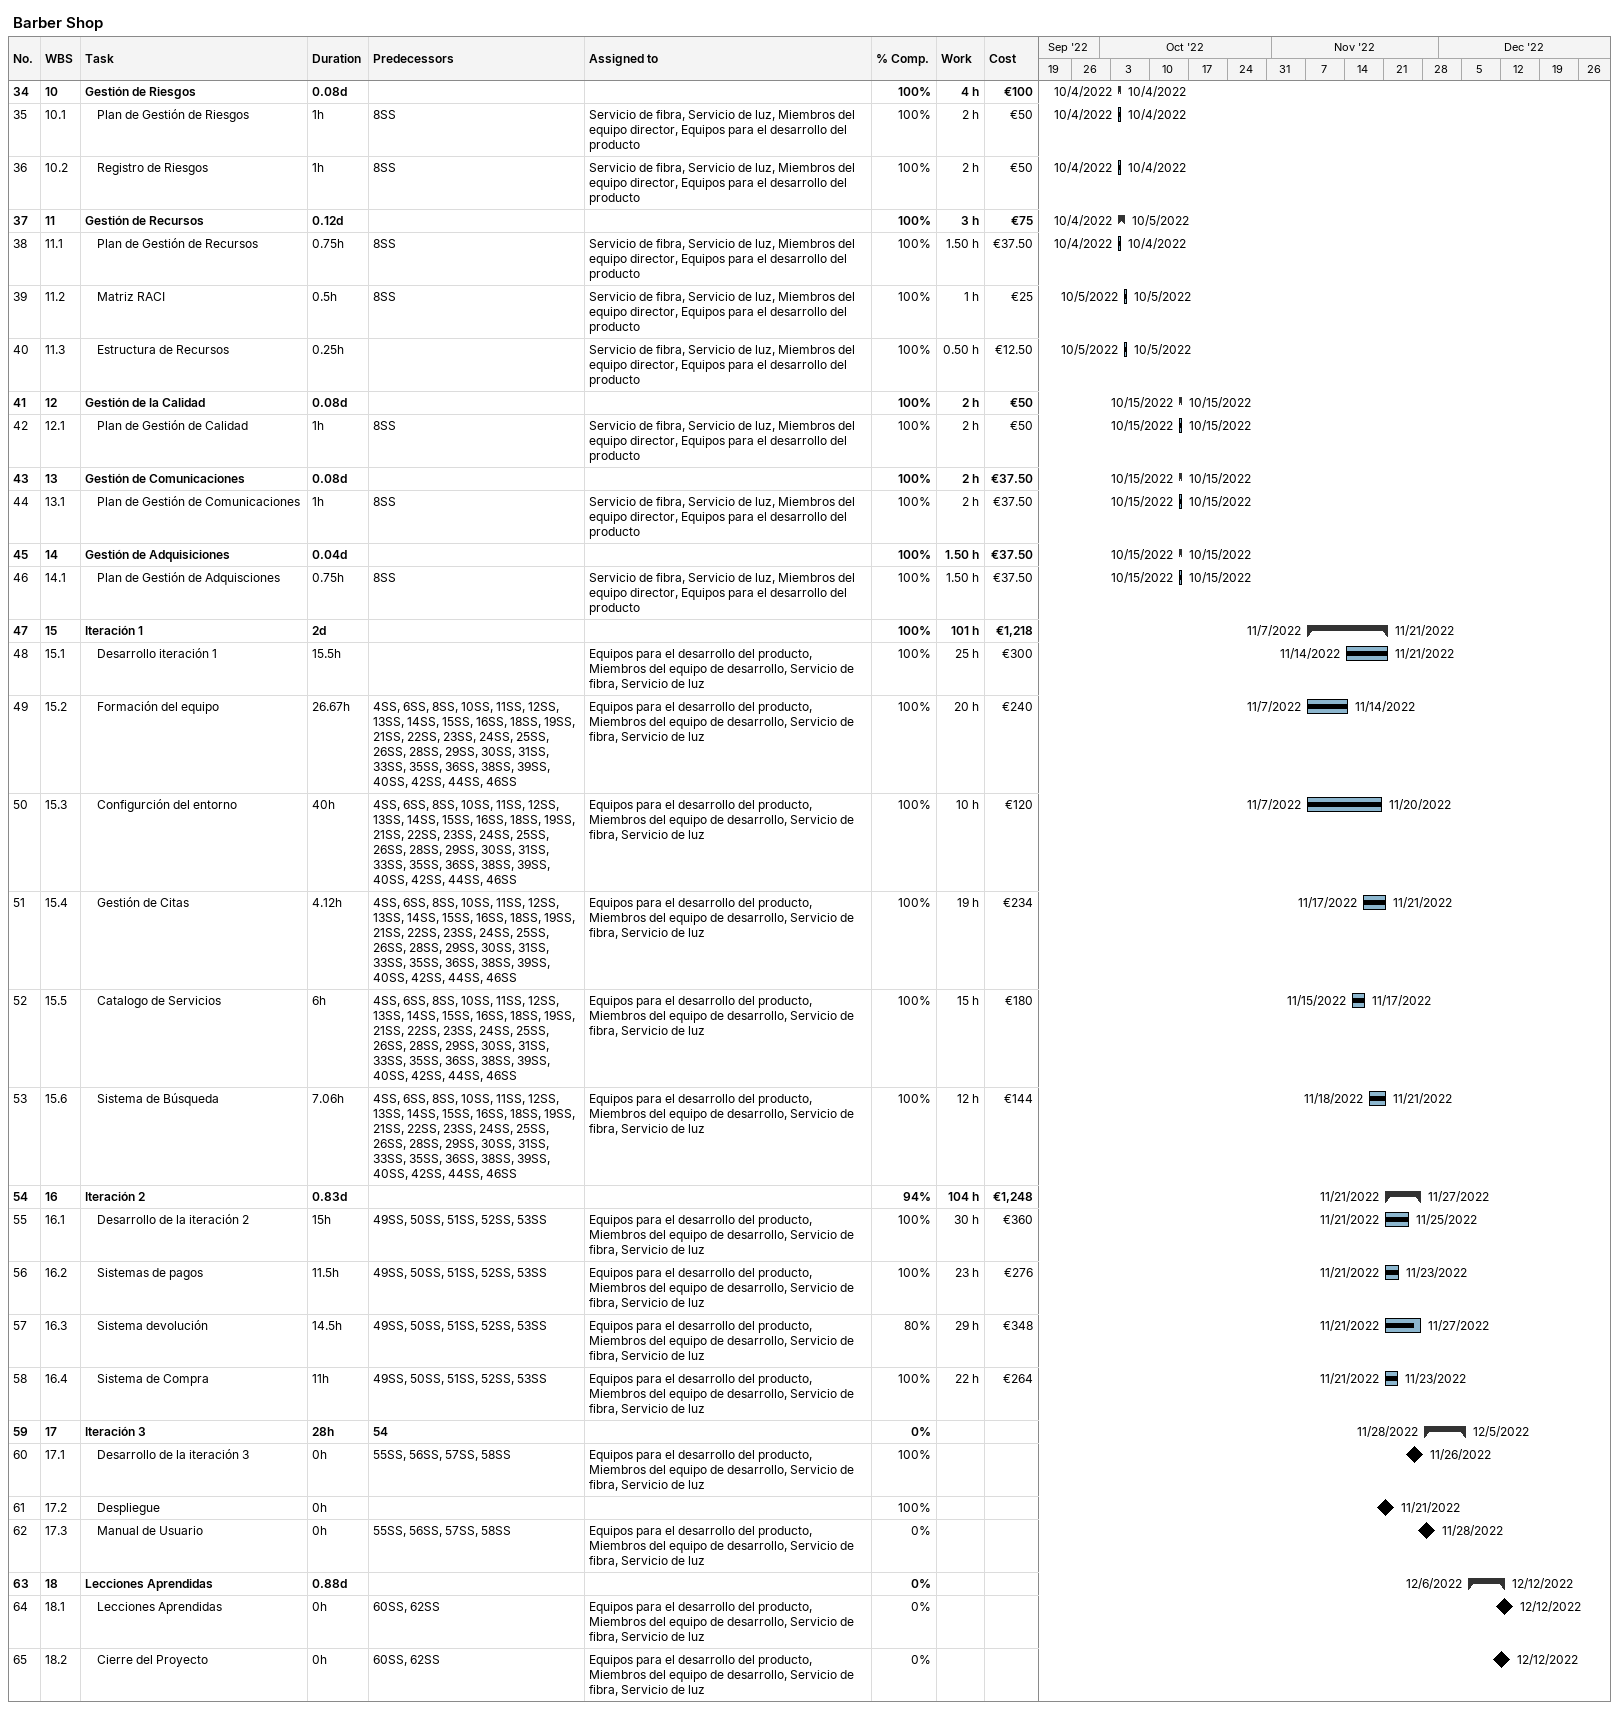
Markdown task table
Barber Shop

| ID | WBS | Task | Duration | Start | Finish | Predecessors | Resources | % complete | Work (h) | Cost (€) |
|---|---|---|---|---|---|---|---|---|---|---|
| 34 | 10 | **Gestión de Riesgos** | 0.08d | 2022-10-04 | 2022-10-04 |  |  | 100 | 4 | 100 |
| 35 | 10.1 | Plan de Gestión de Riesgos | 1h | 2022-10-04 | 2022-10-04 | 8SS | Servicio de fibra, Servicio de luz, Miembros del equipo director, Equipos para el desarrollo del producto | 100 | 2 | 50 |
| 36 | 10.2 | Registro de Riesgos | 1h | 2022-10-04 | 2022-10-04 | 8SS | Servicio de fibra, Servicio de luz, Miembros del equipo director, Equipos para el desarrollo del producto | 100 | 2 | 50 |
| 37 | 11 | **Gestión de Recursos** | 0.12d | 2022-10-04 | 2022-10-05 |  |  | 100 | 3 | 75 |
| 38 | 11.1 | Plan de Gestión de Recursos | 0.75h | 2022-10-04 | 2022-10-04 | 8SS | Servicio de fibra, Servicio de luz, Miembros del equipo director, Equipos para el desarrollo del producto | 100 | 1.50 | 37.50 |
| 39 | 11.2 | Matriz RACI | 0.5h | 2022-10-05 | 2022-10-05 | 8SS | Servicio de fibra, Servicio de luz, Miembros del equipo director, Equipos para el desarrollo del producto | 100 | 1 | 25 |
| 40 | 11.3 | Estructura de Recursos | 0.25h | 2022-10-05 | 2022-10-05 |  | Servicio de fibra, Servicio de luz, Miembros del equipo director, Equipos para el desarrollo del producto | 100 | 0.50 | 12.50 |
| 41 | 12 | **Gestión de la Calidad** | 0.08d | 2022-10-15 | 2022-10-15 |  |  | 100 | 2 | 50 |
| 42 | 12.1 | Plan de Gestión de Calidad | 1h | 2022-10-15 | 2022-10-15 | 8SS | Servicio de fibra, Servicio de luz, Miembros del equipo director, Equipos para el desarrollo del producto | 100 | 2 | 50 |
| 43 | 13 | **Gestión de Comunicaciones** | 0.08d | 2022-10-15 | 2022-10-15 |  |  | 100 | 2 | 37.50 |
| 44 | 13.1 | Plan de Gestión de Comunicaciones | 1h | 2022-10-15 | 2022-10-15 | 8SS | Servicio de fibra, Servicio de luz, Miembros del equipo director, Equipos para el desarrollo del producto | 100 | 2 | 37.50 |
| 45 | 14 | **Gestión de Adquisiciones** | 0.04d | 2022-10-15 | 2022-10-15 |  |  | 100 | 1.50 | 37.50 |
| 46 | 14.1 | Plan de Gestión de Adquisciones | 0.75h | 2022-10-15 | 2022-10-15 | 8SS | Servicio de fibra, Servicio de luz, Miembros del equipo director, Equipos para el desarrollo del producto | 100 | 1.50 | 37.50 |
| 47 | 15 | **Iteración 1** | 2d | 2022-11-07 | 2022-11-21 |  |  | 100 | 101 | 1218 |
| 48 | 15.1 | Desarrollo iteración 1 | 15.5h | 2022-11-14 | 2022-11-21 |  | Equipos para el desarrollo del producto, Miembros del equipo de desarrollo, Servicio de fibra, Servicio de luz | 100 | 25 | 300 |
| 49 | 15.2 | Formación del equipo | 26.67h | 2022-11-07 | 2022-11-14 | 4SS, 6SS, 8SS, 10SS, 11SS, 12SS, 13SS, 14SS, 15SS, 16SS, 18SS, 19SS, 21SS, 22SS, 23SS, 24SS, 25SS, 26SS, 28SS, 29SS, 30SS, 31SS, 33SS, 35SS, 36SS, 38SS, 39SS, 40SS, 42SS, 44SS, 46SS | Equipos para el desarrollo del producto, Miembros del equipo de desarrollo, Servicio de fibra, Servicio de luz | 100 | 20 | 240 |
| 50 | 15.3 | Configurción del entorno | 40h | 2022-11-07 | 2022-11-20 | 4SS, 6SS, 8SS, 10SS, 11SS, 12SS, 13SS, 14SS, 15SS, 16SS, 18SS, 19SS, 21SS, 22SS, 23SS, 24SS, 25SS, 26SS, 28SS, 29SS, 30SS, 31SS, 33SS, 35SS, 36SS, 38SS, 39SS, 40SS, 42SS, 44SS, 46SS | Equipos para el desarrollo del producto, Miembros del equipo de desarrollo, Servicio de fibra, Servicio de luz | 100 | 10 | 120 |
| 51 | 15.4 | Gestión de Citas | 4.12h | 2022-11-17 | 2022-11-21 | 4SS, 6SS, 8SS, 10SS, 11SS, 12SS, 13SS, 14SS, 15SS, 16SS, 18SS, 19SS, 21SS, 22SS, 23SS, 24SS, 25SS, 26SS, 28SS, 29SS, 30SS, 31SS, 33SS, 35SS, 36SS, 38SS, 39SS, 40SS, 42SS, 44SS, 46SS | Equipos para el desarrollo del producto, Miembros del equipo de desarrollo, Servicio de fibra, Servicio de luz | 100 | 19 | 234 |
| 52 | 15.5 | Catalogo de Servicios | 6h | 2022-11-15 | 2022-11-17 | 4SS, 6SS, 8SS, 10SS, 11SS, 12SS, 13SS, 14SS, 15SS, 16SS, 18SS, 19SS, 21SS, 22SS, 23SS, 24SS, 25SS, 26SS, 28SS, 29SS, 30SS, 31SS, 33SS, 35SS, 36SS, 38SS, 39SS, 40SS, 42SS, 44SS, 46SS | Equipos para el desarrollo del producto, Miembros del equipo de desarrollo, Servicio de fibra, Servicio de luz | 100 | 15 | 180 |
| 53 | 15.6 | Sistema de Búsqueda | 7.06h | 2022-11-18 | 2022-11-21 | 4SS, 6SS, 8SS, 10SS, 11SS, 12SS, 13SS, 14SS, 15SS, 16SS, 18SS, 19SS, 21SS, 22SS, 23SS, 24SS, 25SS, 26SS, 28SS, 29SS, 30SS, 31SS, 33SS, 35SS, 36SS, 38SS, 39SS, 40SS, 42SS, 44SS, 46SS | Equipos para el desarrollo del producto, Miembros del equipo de desarrollo, Servicio de fibra, Servicio de luz | 100 | 12 | 144 |
| 54 | 16 | **Iteración 2** | 0.83d | 2022-11-21 | 2022-11-27 |  |  | 94 | 104 | 1248 |
| 55 | 16.1 | Desarrollo de la iteración 2 | 15h | 2022-11-21 | 2022-11-25 | 49SS, 50SS, 51SS, 52SS, 53SS | Equipos para el desarrollo del producto, Miembros del equipo de desarrollo, Servicio de fibra, Servicio de luz | 100 | 30 | 360 |
| 56 | 16.2 | Sistemas de pagos | 11.5h | 2022-11-21 | 2022-11-23 | 49SS, 50SS, 51SS, 52SS, 53SS | Equipos para el desarrollo del producto, Miembros del equipo de desarrollo, Servicio de fibra, Servicio de luz | 100 | 23 | 276 |
| 57 | 16.3 | Sistema devolución | 14.5h | 2022-11-21 | 2022-11-27 | 49SS, 50SS, 51SS, 52SS, 53SS | Equipos para el desarrollo del producto, Miembros del equipo de desarrollo, Servicio de fibra, Servicio de luz | 80 | 29 | 348 |
| 58 | 16.4 | Sistema de Compra | 11h | 2022-11-21 | 2022-11-23 | 49SS, 50SS, 51SS, 52SS, 53SS | Equipos para el desarrollo del producto, Miembros del equipo de desarrollo, Servicio de fibra, Servicio de luz | 100 | 22 | 264 |
| 59 | 17 | **Iteración 3** | 28h | 2022-11-28 | 2022-12-05 | 54 |  | 0 |  |  |
| 60 | 17.1 | Desarrollo de la iteración 3 | 0h | 2022-11-26 | 2022-11-26 | 55SS, 56SS, 57SS, 58SS | Equipos para el desarrollo del producto, Miembros del equipo de desarrollo, Servicio de fibra, Servicio de luz | 100 |  |  |
| 61 | 17.2 | Despliegue | 0h | 2022-11-21 | 2022-11-21 |  |  | 100 |  |  |
| 62 | 17.3 | Manual de Usuario | 0h | 2022-11-28 | 2022-11-28 | 55SS, 56SS, 57SS, 58SS | Equipos para el desarrollo del producto, Miembros del equipo de desarrollo, Servicio de fibra, Servicio de luz | 0 |  |  |
| 63 | 18 | **Lecciones Aprendidas** | 0.88d | 2022-12-06 | 2022-12-12 |  |  | 0 |  |  |
| 64 | 18.1 | Lecciones Aprendidas | 0h | 2022-12-12 | 2022-12-12 | 60SS, 62SS | Equipos para el desarrollo del producto, Miembros del equipo de desarrollo, Servicio de fibra, Servicio de luz | 0 |  |  |
| 65 | 18.2 | Cierre del Proyecto | 0h | 2022-12-12 | 2022-12-12 | 60SS, 62SS | Equipos para el desarrollo del producto, Miembros del equipo de desarrollo, Servicio de fibra, Servicio de luz | 0 |  |  |
